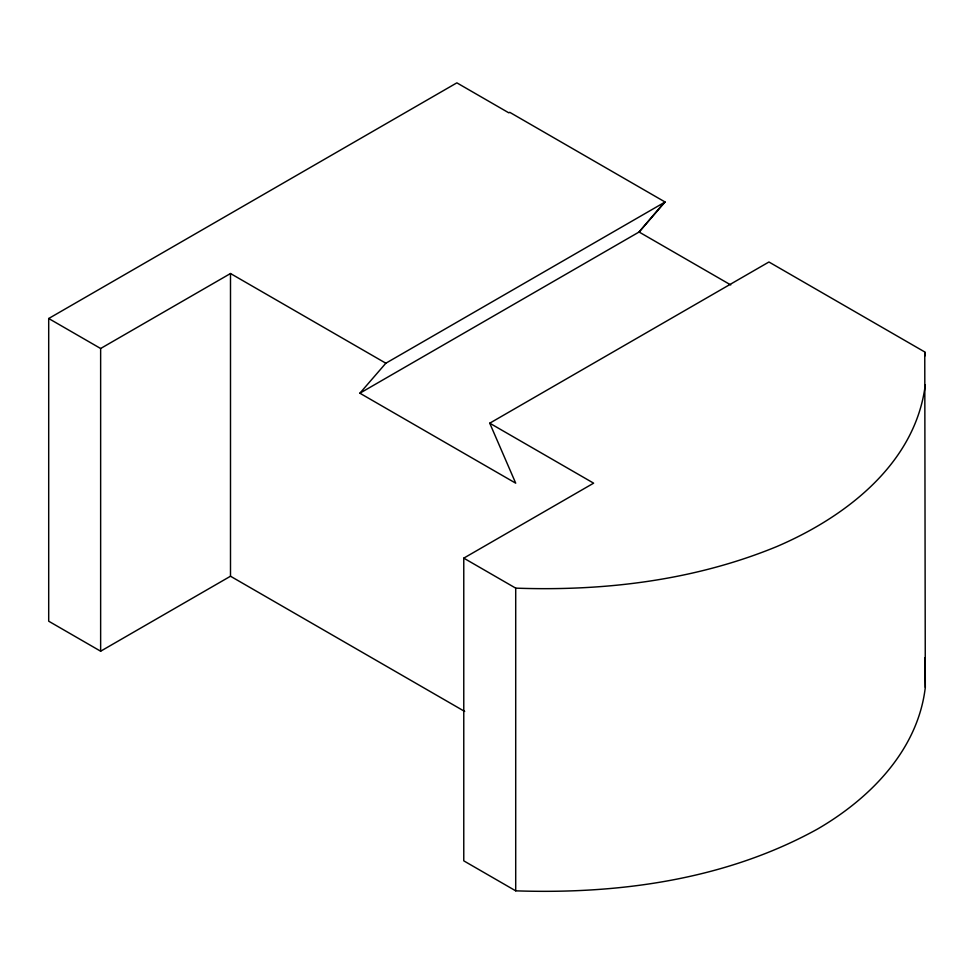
<?xml version="1.0" encoding="UTF-8"?>
<svg xmlns="http://www.w3.org/2000/svg" width="974" height="974" viewBox="0 0 974 974"><rect width="100%" height="100%" fill="white"/><g stroke="black" fill="none" stroke-linecap="round" stroke-linejoin="round"><path stroke-width="1.46" d="M925.3 384.693C915.475 463.819 845.395 517.182 776.765 546.572C694.377 580.467 604.282 591.315 515.709 588.138L463.77 558.139L463.77 860.846L515.709 890.833C619.099 894.351 726.056 879.656 817.624 828.984C870.013 798.51 917.922 750.163 925.3 687.401L924.764 351.967L768.936 261.994L489.739 423.191L515.709 483.177L359.881 393.204L385.85 363.217L665.084 202.008L509.731 112.314L508.805 112.838L456.867 82.851L48.7 318.51L48.7 621.205L100.639 651.204L230.497 576.231L464.683 711.434M664.158 202.531L639.078 232.007L359.881 393.204M665.084 202.008L639.078 232.007L730.744 284.932M48.7 318.51L100.639 348.497L230.497 273.524L385.85 363.217M463.77 558.139L593.629 483.165L489.739 423.191M924.813 657.645L925.3 687.401M924.764 351.967L924.764 356.119M515.709 588.138L515.709 890.833M230.497 273.524L230.497 576.231M100.639 348.497L100.639 651.204"/></g></svg>
